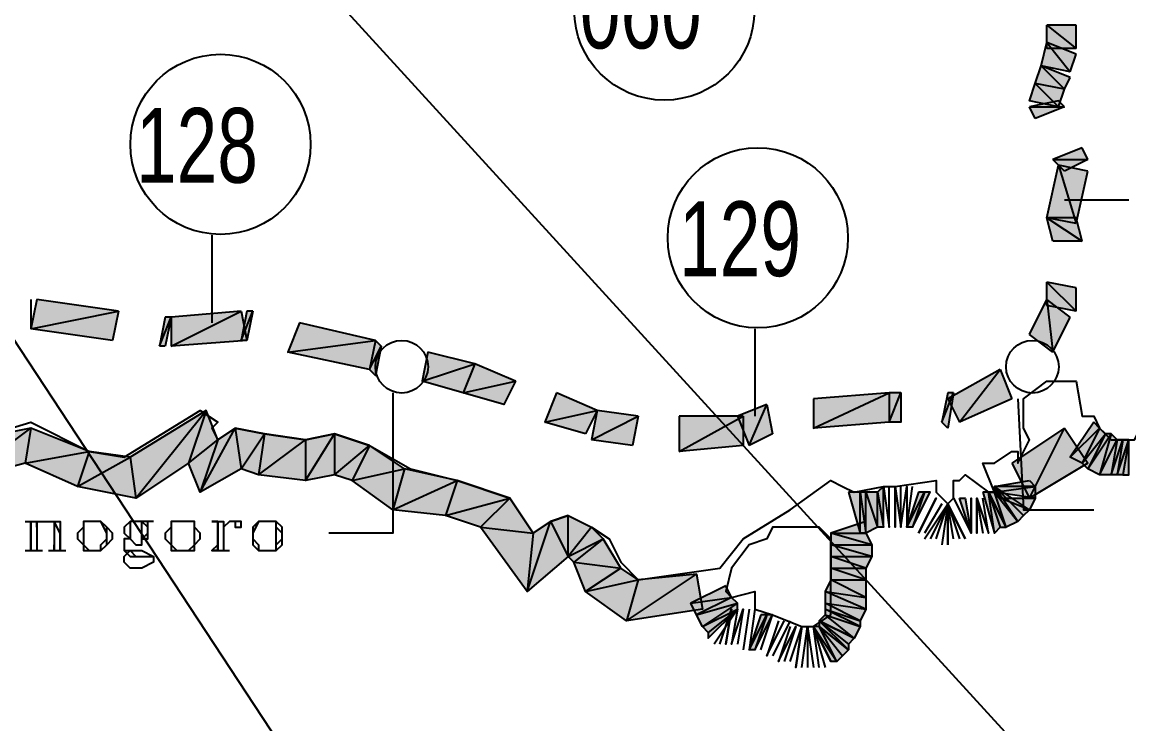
# Model space of a CAD drawing. Header units: millimetres. Extents: x 658 to 813, y 806 to 883.
# Drawn here: x 786.105 to 786.682, y 862.492 to 862.857 of the extents above; entities that cross this region are included whole.
import ezdxf

# ---------------------------------------------------------------- set-up
doc = ezdxf.new("R2010")
doc.units = ezdxf.units.MM
doc.header["$LTSCALE"] = 0.1
doc.linetypes.add('atContinuous2', pattern=[0])
for name, color, linetype in [('FRAME 11', 7, 'Continuous'), ('LINK NAS BARU', 7, 'Continuous'), ('LINK SN', 7, 'Continuous'), ('PANTAI', 7, 'Continuous'), ('pantai1', 7, 'Continuous'), ('RENC-JL-SN', 7, 'Continuous'), ('SYMBOL', 7, 'Continuous'), ('TEXT', 8, 'Continuous'), ('zat_Mask_solid', 7, 'Continuous')]:
    doc.layers.add(name, color=color, linetype=linetype)
doc.styles.add('Style2', font='arial.ttf', dxfattribs={"height": 0.2})

msp = doc.modelspace()

# ---------------------------------------------------------------- hatches: boundary and pattern name
at = {"layer": 'pantai1'}
h = msp.add_hatch(color=7, dxfattribs=at)
h.paths.add_polyline_path([(786.16164, 862.63042), (786.16468, 862.60914), (786.20117, 862.65474)])
h.paths.add_polyline_path([(786.16468, 862.60914), (786.20117, 862.65474), (786.19205, 862.62738)], flags=17)
for points in [[(786.66325, 862.64866), (786.65109, 862.63042), (786.66629, 862.64562)], [(786.65109, 862.63042), (786.66629, 862.64562), (786.65717, 862.62738)], [(786.66629, 862.64562), (786.65717, 862.62738), (786.66933, 862.64258)], [(786.65717, 862.62738), (786.66933, 862.64258), (786.66021, 862.62434)], [(786.53557, 862.61218), (786.54165, 862.5909), (786.54165, 862.61218)], [(786.59333, 862.60914), (786.59637, 862.60914), (786.59941, 862.5909)], [(786.60549, 862.61218), (786.61157, 862.5909), (786.60853, 862.61218)], [(786.61157, 862.5909), (786.60853, 862.61218), (786.61461, 862.59394)], [(786.60853, 862.61218), (786.61461, 862.59394), (786.61765, 862.59394)], [(786.60853, 862.61218), (786.61765, 862.59394), (786.61157, 862.61218)], [(786.61765, 862.59394), (786.61157, 862.61218), (786.62373, 862.59698)], [(786.61461, 862.60914), (786.63285, 862.60914), (786.62981, 862.60306)], [(786.40181, 862.59394), (786.38965, 862.57874), (786.40789, 862.58786)], [(786.38965, 862.57874), (786.40789, 862.58786), (786.39269, 862.5757)], [(786.40789, 862.58786), (786.39269, 862.5757), (786.41701, 862.57266)], [(786.39269, 862.5757), (786.41701, 862.57266), (786.39877, 862.5605)], [(786.41701, 862.57266), (786.39877, 862.5605), (786.42613, 862.56658)], [(786.39877, 862.5605), (786.42613, 862.56658), (786.42005, 862.5453)], [(786.47173, 862.56354), (786.45349, 862.55442), (786.47477, 862.55746)], [(786.45349, 862.55442), (786.47477, 862.55746), (786.45653, 862.54834)], [(786.47477, 862.55746), (786.45653, 862.54834), (786.47781, 862.55442)], [(786.52037, 862.5453), (786.53861, 862.53618), (786.52341, 862.54834)], [(786.53861, 862.53618), (786.52341, 862.54834), (786.54165, 862.54226)], [(786.51733, 862.54226), (786.52949, 862.52402), (786.52645, 862.52402)]]:
    msp.add_hatch(color=7, dxfattribs=at).paths.add_polyline_path(points)
h = msp.add_hatch(color=7, dxfattribs=at)
h.paths.add_polyline_path([(786.07956, 862.63954), (786.07348, 862.61826), (786.10996, 862.64562)], flags=17)
h.paths.add_polyline_path([(786.07348, 862.61826), (786.10996, 862.64562), (786.10692, 862.62738)], flags=17)
h = msp.add_hatch(color=7, dxfattribs=at)
h.paths.add_polyline_path([(786.20725, 862.63954), (786.19813, 862.61218), (786.21637, 862.64562)], flags=17)
h.paths.add_polyline_path([(786.19813, 862.61218), (786.21637, 862.64562), (786.21941, 862.62434)])
h = msp.add_hatch(color=7, dxfattribs=at)
h.paths.add_polyline_path([(786.25285, 862.63954), (786.25285, 862.61826), (786.26805, 862.64258)], flags=17)
h.paths.add_polyline_path([(786.25285, 862.61826), (786.26805, 862.64258), (786.26805, 862.6213)], flags=17)
h = msp.add_hatch(color=7, dxfattribs=at)
h.paths.add_polyline_path([(786.62069, 862.62738), (786.62981, 862.60914), (786.64805, 862.64562)])
h.paths.add_polyline_path([(786.62981, 862.60914), (786.64805, 862.64562), (786.66021, 862.62738)])
h = msp.add_hatch(color=7, dxfattribs=at)
h.paths.add_polyline_path([(786.66933, 862.64258), (786.66021, 862.62434), (786.67237, 862.64258)], flags=16)
h.paths.add_polyline_path([(786.66021, 862.62434), (786.67237, 862.64258), (786.66629, 862.6213)])
h = msp.add_hatch(color=7, dxfattribs=at)
h.paths.add_polyline_path([(786.67237, 862.64258), (786.66629, 862.6213), (786.67541, 862.63954)])
h.paths.add_polyline_path([(786.66629, 862.6213), (786.67541, 862.63954), (786.67237, 862.6213)], flags=17)
h = msp.add_hatch(color=7, dxfattribs=at)
h.paths.add_polyline_path([(786.67541, 862.63954), (786.67237, 862.6213), (786.67845, 862.63954)], flags=16)
h.paths.add_polyline_path([(786.67237, 862.6213), (786.67845, 862.63954), (786.67541, 862.6213)])
h = msp.add_hatch(color=7, dxfattribs=at)
h.paths.add_polyline_path([(786.67845, 862.63954), (786.67541, 862.6213), (786.68149, 862.63954)], flags=16)
h.paths.add_polyline_path([(786.67541, 862.6213), (786.68149, 862.63954), (786.67845, 862.6213)])
h.paths.add_polyline_path([(786.68149, 862.63954), (786.67845, 862.6213), (786.68149, 862.6213)], flags=0)
h = msp.add_hatch(color=7, dxfattribs=at)
h.paths.add_polyline_path([(786.55077, 862.59394), (786.55077, 862.61218), (786.55381, 862.59394)], flags=16)
h.paths.add_polyline_path([(786.55077, 862.61218), (786.55381, 862.59394), (786.55381, 862.61522)])
h = msp.add_hatch(color=7, dxfattribs=at)
h.paths.add_polyline_path([(786.61157, 862.61218), (786.63285, 862.61522), (786.61157, 862.61522)])
h.paths.add_polyline_path([(786.63285, 862.61522), (786.61157, 862.61522), (786.62981, 862.61826)])
h = msp.add_hatch(color=7, dxfattribs=at)
h.paths.add_polyline_path([(786.61157, 862.61218), (786.62373, 862.59698), (786.61157, 862.61522)], flags=17)
h.paths.add_polyline_path([(786.62373, 862.59698), (786.61157, 862.61522), (786.62677, 862.60002)])
h = msp.add_hatch(color=7, dxfattribs=at)
h.paths.add_polyline_path([(786.54165, 862.5909), (786.54165, 862.61218), (786.54469, 862.5909)], flags=16)
h.paths.add_polyline_path([(786.54165, 862.61218), (786.54469, 862.5909), (786.54469, 862.61218)])
h = msp.add_hatch(color=7, dxfattribs=at)
h.paths.add_polyline_path([(786.54469, 862.5909), (786.54469, 862.61218), (786.55077, 862.59394)])
h.paths.add_polyline_path([(786.54469, 862.61218), (786.55077, 862.59394), (786.55077, 862.61218)], flags=17)
h = msp.add_hatch(color=7, dxfattribs=at)
h.paths.add_polyline_path([(786.57205, 862.61218), (786.56597, 862.59394), (786.57509, 862.61218)], flags=16)
h.paths.add_polyline_path([(786.56597, 862.59394), (786.57509, 862.61218), (786.56901, 862.59394)])
h = msp.add_hatch(color=7, dxfattribs=at)
h.paths.add_polyline_path([(786.37141, 862.5909), (786.36837, 862.5605), (786.38053, 862.59698)], flags=17)
h.paths.add_polyline_path([(786.36837, 862.5605), (786.38053, 862.59698), (786.38965, 862.57874)])
h = msp.add_hatch(color=7, dxfattribs=at)
h.paths.add_polyline_path([(786.52645, 862.58482), (786.54773, 862.58482), (786.52645, 862.5909)], flags=16)
h.paths.add_polyline_path([(786.54773, 862.58482), (786.52645, 862.5909), (786.54469, 862.5909)])
h = msp.add_hatch(color=7, dxfattribs=at)
h.paths.add_polyline_path([(786.52645, 862.57874), (786.54773, 862.57874), (786.52645, 862.58482)], flags=16)
h.paths.add_polyline_path([(786.54773, 862.57874), (786.52645, 862.58482), (786.54773, 862.58482)])
h = msp.add_hatch(color=7, dxfattribs=at)
h.paths.add_polyline_path([(786.52645, 862.57266), (786.54469, 862.57266), (786.52645, 862.57874)], flags=16)
h.paths.add_polyline_path([(786.54469, 862.57266), (786.52645, 862.57874), (786.54773, 862.57874)])
h = msp.add_hatch(color=7, dxfattribs=at)
h.paths.add_polyline_path([(786.52645, 862.56658), (786.54469, 862.56658), (786.52645, 862.57266)], flags=16)
h.paths.add_polyline_path([(786.54469, 862.56658), (786.52645, 862.57266), (786.54469, 862.57266)])
h = msp.add_hatch(color=7, dxfattribs=at)
h.paths.add_polyline_path([(786.42613, 862.56658), (786.42005, 862.5453), (786.45653, 862.56962)], flags=17)
h.paths.add_polyline_path([(786.42005, 862.5453), (786.45653, 862.56962), (786.45957, 862.55138)])
h = msp.add_hatch(color=7, dxfattribs=at)
h.paths.add_polyline_path([(786.52341, 862.5605), (786.54469, 862.55746), (786.52645, 862.56658)])
h.paths.add_polyline_path([(786.54469, 862.55746), (786.52645, 862.56658), (786.54469, 862.56658)], flags=17)
h = msp.add_hatch(color=7, dxfattribs=at)
h.paths.add_polyline_path([(786.52341, 862.55442), (786.54469, 862.55138), (786.52341, 862.5605)], flags=17)
h.paths.add_polyline_path([(786.54469, 862.55138), (786.52341, 862.5605), (786.54469, 862.55746)], flags=17)
h = msp.add_hatch(color=7, dxfattribs=at)
h.paths.add_polyline_path([(786.45653, 862.54834), (786.47781, 862.55442), (786.45957, 862.54226)])
h.paths.add_polyline_path([(786.47781, 862.55442), (786.45957, 862.54226), (786.47781, 862.55138)], flags=17)
h = msp.add_hatch(color=7, dxfattribs=at)
h.paths.add_polyline_path([(786.52341, 862.55138), (786.54165, 862.5453), (786.52341, 862.55442)], flags=17)
h.paths.add_polyline_path([(786.54165, 862.5453), (786.52341, 862.55442), (786.54469, 862.55138)])
h = msp.add_hatch(color=7, dxfattribs=at)
h.paths.add_polyline_path([(786.52341, 862.54834), (786.54165, 862.54226), (786.52341, 862.55138)], flags=17)
h.paths.add_polyline_path([(786.54165, 862.54226), (786.52341, 862.55138), (786.54165, 862.5453)], flags=17)
h = msp.add_hatch(color=7, dxfattribs=at)
h.paths.add_polyline_path([(786.48997, 862.54834), (786.48389, 862.5301), (786.49301, 862.54834)], flags=16)
h.paths.add_polyline_path([(786.48389, 862.5301), (786.49301, 862.54834), (786.48693, 862.5301)])
h = msp.add_hatch(color=7, dxfattribs=at)
h.paths.add_polyline_path([(786.52037, 862.54226), (786.53557, 862.5301), (786.52037, 862.5453)], flags=17)
h.paths.add_polyline_path([(786.53557, 862.5301), (786.52037, 862.5453), (786.53557, 862.53314)], flags=17)
at = {"layer": 'RENC-JL-SN'}
h = msp.add_hatch(color=7, dxfattribs=at)
h.paths.add_polyline_path([(786.65413, 862.85538), (786.63893, 862.85538), (786.65413, 862.84322)], flags=17)
h.paths.add_polyline_path([(786.63893, 862.85538), (786.65413, 862.84322), (786.63893, 862.84322)], flags=17)
h = msp.add_hatch(color=7, dxfattribs=at)
h.paths.add_polyline_path([(786.65413, 862.84018), (786.63893, 862.84626), (786.65109, 862.83106)])
h.paths.add_polyline_path([(786.63893, 862.84626), (786.65109, 862.83106), (786.63589, 862.8341)])
for points in [[(786.63589, 862.8341), (786.64805, 862.82194), (786.63285, 862.82498)], [(786.65109, 862.82802), (786.63589, 862.8341), (786.64805, 862.82194)], [(786.63285, 862.82498), (786.64501, 862.81282), (786.62981, 862.81586)], [(786.64805, 862.82194), (786.63285, 862.82498), (786.64501, 862.81282)], [(786.24981, 862.70034), (786.24373, 862.68514), (786.28933, 862.69122)], [(786.24373, 862.68514), (786.28933, 862.69122), (786.28629, 862.67602)], [(786.28933, 862.69122), (786.28629, 862.67602), (786.29237, 862.68818)], [(786.28629, 862.67602), (786.29237, 862.68818), (786.28933, 862.67298)], [(786.31669, 862.68514), (786.31365, 862.66994), (786.34101, 862.67906)], [(786.31365, 862.66994), (786.34101, 862.67906), (786.33493, 862.66386)], [(786.34101, 862.67906), (786.33493, 862.66386), (786.36229, 862.66994)], [(786.33493, 862.66386), (786.36229, 862.66994), (786.35621, 862.65778)]]:
    msp.add_hatch(color=7, dxfattribs=at).paths.add_polyline_path(points)
h = msp.add_hatch(color=7, dxfattribs=at)
h.paths.add_polyline_path([(786.64501, 862.81586), (786.62981, 862.81282), (786.64805, 862.81282)])
h.paths.add_polyline_path([(786.62981, 862.81282), (786.64805, 862.81282), (786.63285, 862.80674)])
h = msp.add_hatch(color=7, dxfattribs=at)
h.paths.add_polyline_path([(786.65717, 862.79154), (786.64197, 862.78546), (786.66021, 862.78546)])
h.paths.add_polyline_path([(786.64197, 862.78546), (786.66021, 862.78546), (786.64805, 862.77938)])
h = msp.add_hatch(color=7, dxfattribs=at)
h.paths.add_polyline_path([(786.66021, 862.77938), (786.64501, 862.78242), (786.65413, 862.75202)])
h.paths.add_polyline_path([(786.64501, 862.78242), (786.65413, 862.75202), (786.63893, 862.75506)])
h = msp.add_hatch(color=7, dxfattribs=at)
h.paths.add_polyline_path([(786.65413, 862.75506), (786.63893, 862.75506), (786.65717, 862.7429)], flags=17)
h.paths.add_polyline_path([(786.63893, 862.75506), (786.65717, 862.7429), (786.64197, 862.7429)], flags=17)
h = msp.add_hatch(color=7, dxfattribs=at)
h.paths.add_polyline_path([(786.65413, 862.71858), (786.63893, 862.72162), (786.65413, 862.70642)], flags=17)
h.paths.add_polyline_path([(786.63893, 862.72162), (786.65413, 862.70642), (786.63893, 862.70946)], flags=17)
h = msp.add_hatch(color=7, dxfattribs=at)
h.paths.add_polyline_path([(786.113, 862.7125), (786.10996, 862.6973), (786.15556, 862.70642)])
h.paths.add_polyline_path([(786.10996, 862.6973), (786.15556, 862.70642), (786.15252, 862.69122)])
h = msp.add_hatch(color=7, dxfattribs=at)
h.paths.add_polyline_path([(786.65109, 862.70338), (786.63893, 862.7125), (786.64197, 862.68514)])
h.paths.add_polyline_path([(786.63893, 862.7125), (786.64197, 862.68514), (786.62981, 862.69426)])
h = msp.add_hatch(color=7, dxfattribs=at)
h.paths.add_polyline_path([(786.18293, 862.70338), (786.18293, 862.68818), (786.21941, 862.70642)], flags=17)
h.paths.add_polyline_path([(786.18293, 862.68818), (786.21941, 862.70642), (786.22245, 862.69122)])
h = msp.add_hatch(color=7, dxfattribs=at)
h.paths.add_polyline_path([(786.22245, 862.70642), (786.21941, 862.69122), (786.22549, 862.70642)], flags=16)
h.paths.add_polyline_path([(786.21941, 862.69122), (786.22549, 862.70642), (786.22245, 862.69122)])
h = msp.add_hatch(color=7, dxfattribs=at)
h.paths.add_polyline_path([(786.17989, 862.70338), (786.17684, 862.68818), (786.18293, 862.70338)], flags=16)
h.paths.add_polyline_path([(786.17684, 862.68818), (786.18293, 862.70338), (786.17989, 862.68818)])
h = msp.add_hatch(color=7, dxfattribs=at)
h.paths.add_polyline_path([(786.58725, 862.66082), (786.59333, 862.64866), (786.61461, 862.67602)])
h.paths.add_polyline_path([(786.59333, 862.64866), (786.61461, 862.67602), (786.62069, 862.66082)])
h = msp.add_hatch(color=7, dxfattribs=at)
h.paths.add_polyline_path([(786.38357, 862.66386), (786.37749, 862.64866), (786.40485, 862.65474)])
h.paths.add_polyline_path([(786.37749, 862.64866), (786.40485, 862.65474), (786.39877, 862.64258)])
h = msp.add_hatch(color=7, dxfattribs=at)
h.paths.add_polyline_path([(786.51733, 862.66082), (786.51733, 862.64562), (786.55685, 862.66386)], flags=17)
h.paths.add_polyline_path([(786.51733, 862.64562), (786.55685, 862.66386), (786.55685, 862.64866)], flags=17)
h = msp.add_hatch(color=7, dxfattribs=at)
h.paths.add_polyline_path([(786.55685, 862.66386), (786.55685, 862.64866), (786.56293, 862.66386)], flags=16)
h.paths.add_polyline_path([(786.55685, 862.64866), (786.56293, 862.66386), (786.56293, 862.64866)])
h = msp.add_hatch(color=7, dxfattribs=at)
h.paths.add_polyline_path([(786.58725, 862.66386), (786.58421, 862.64866), (786.59029, 862.66386)], flags=16)
h.paths.add_polyline_path([(786.58421, 862.64866), (786.59029, 862.66386), (786.58725, 862.64562)])
h = msp.add_hatch(color=7, dxfattribs=at)
h.paths.add_polyline_path([(786.40485, 862.65474), (786.40181, 862.63954), (786.42613, 862.6517)])
h.paths.add_polyline_path([(786.40181, 862.63954), (786.42613, 862.6517), (786.42309, 862.6365)])
h = msp.add_hatch(color=7, dxfattribs=at)
h.paths.add_polyline_path([(786.47781, 862.6517), (786.48389, 862.6365), (786.49301, 862.65778)])
h.paths.add_polyline_path([(786.48389, 862.6365), (786.49301, 862.65778), (786.49605, 862.64258)])
h = msp.add_hatch(color=7, dxfattribs=at)
h.paths.add_polyline_path([(786.44741, 862.6517), (786.44741, 862.63346), (786.48085, 862.6517)], flags=16)
h.paths.add_polyline_path([(786.44741, 862.63346), (786.48085, 862.6517), (786.48085, 862.6365)])
at = {"layer": 'zat_Mask_solid'}
for points in [[(786.20117, 862.65474), (786.19205, 862.62738), (786.20725, 862.63954)], [(786.10996, 862.64562), (786.10692, 862.62738), (786.14036, 862.63346)], [(786.21637, 862.64562), (786.21941, 862.62434), (786.23157, 862.64258)], [(786.21941, 862.62434), (786.23157, 862.64258), (786.22853, 862.6213)], [(786.23157, 862.64258), (786.22853, 862.6213), (786.25285, 862.63954)], [(786.26805, 862.64258), (786.26805, 862.6213), (786.28629, 862.6365)], [(786.19205, 862.62738), (786.20725, 862.63954), (786.19813, 862.61218)], [(786.22853, 862.6213), (786.25285, 862.63954), (786.25285, 862.61826)], [(786.26805, 862.6213), (786.28629, 862.6365), (786.27717, 862.61826)], [(786.28629, 862.6365), (786.27717, 862.61826), (786.30453, 862.62434)], [(786.10692, 862.62738), (786.14036, 862.63346), (786.13428, 862.61522)], [(786.14036, 862.63346), (786.13428, 862.61522), (786.16164, 862.63042)], [(786.13428, 862.61522), (786.16164, 862.63042), (786.16468, 862.60914)], [(786.27717, 862.61826), (786.30453, 862.62434), (786.29845, 862.60306)], [(786.30453, 862.62434), (786.29845, 862.60306), (786.33189, 862.61826)], [(786.29845, 862.60306), (786.33189, 862.61826), (786.32581, 862.60002)], [(786.33189, 862.61826), (786.32581, 862.60002), (786.35925, 862.60914)], [(786.61157, 862.61522), (786.62677, 862.60002), (786.62981, 862.60306)], [(786.61461, 862.60914), (786.61157, 862.61522), (786.61157, 862.61218)], [(786.61157, 862.61218), (786.63285, 862.61522), (786.63285, 862.60914)], [(786.32581, 862.60002), (786.35925, 862.60914), (786.34405, 862.59394)], [(786.35925, 862.60914), (786.34405, 862.59394), (786.37141, 862.5909)], [(786.57509, 862.61218), (786.56901, 862.59394), (786.57813, 862.61218)], [(786.38053, 862.59698), (786.38965, 862.57874), (786.38965, 862.60002)], [(786.38965, 862.57874), (786.38965, 862.60002), (786.40181, 862.59394)], [(786.52645, 862.5909), (786.54469, 862.5909), (786.54469, 862.59698)], [(786.34405, 862.59394), (786.37141, 862.5909), (786.36837, 862.5605)], [(786.45957, 862.54226), (786.47781, 862.55138), (786.46261, 862.53922)], [(786.47781, 862.55138), (786.46261, 862.53922), (786.46261, 862.53618)], [(786.49301, 862.54834), (786.48693, 862.5301), (786.49605, 862.54834)], [(786.52037, 862.5453), (786.53557, 862.53314), (786.53861, 862.53618)], [(786.51733, 862.54226), (786.52949, 862.52402), (786.52037, 862.54226)], [(786.52949, 862.52402), (786.52037, 862.54226), (786.53253, 862.52706)], [(786.52037, 862.54226), (786.53253, 862.52706), (786.53557, 862.5301)]]:
    msp.add_hatch(color=7, dxfattribs=at).paths.add_polyline_path(points)

# ---------------------------------------------------------------- linework, layer by layer
at = {"layer": 'FRAME 11', "color": 7}
msp.add_lwpolyline([(785.25571, 863.97716), (788.65449, 858.80907), (788.02216, 857.93658), (790.25356, 858.55371), (789.90395, 860.69087), (789.28682, 859.56605), (785.25571, 863.97716)], dxfattribs=at)
at = {"layer": 'LINK NAS BARU', "color": 7}
msp.add_lwpolyline([(786.68149, 862.76418), (786.64805, 862.76418)], dxfattribs=at)
at = {"layer": 'LINK NAS BARU', "color": 7, "linetype": 'atContinuous2'}
msp.add_circle((786.43973, 862.8632), 0.0469, dxfattribs=at)
at = {"layer": 'LINK SN', "color": 7}
for points in [[(786.20421, 862.74594), (786.20421, 862.70034)], [(786.48693, 862.6973), (786.48693, 862.6517)]]:
    msp.add_lwpolyline(points, dxfattribs=at)
at = {"layer": 'LINK SN', "color": 7, "linetype": 'atContinuous2'}
for centre in [(786.20869, 862.79328), (786.48837, 862.74464)]:
    msp.add_circle(centre, 0.0469, dxfattribs=at)
at = {"layer": 'PANTAI', "color": 7}
for points in [[(786.66021, 862.6517), (786.66325, 862.6517), (786.66629, 862.64562), (786.67237, 862.63954), (786.68453, 862.63954), (786.68757, 862.64562), (786.68757, 862.64866), (786.69061, 862.64866), (786.69365, 862.6517), (786.70277, 862.64258), (786.70885, 862.64866), (786.71493, 862.65474), (786.71493, 862.6821), (786.72101, 862.68514), (786.72101, 862.69122), (786.74229, 862.70034), (786.74838, 862.6973), (786.74838, 862.67906)], [(786.62677, 862.64562), (786.62677, 862.65474), (786.62677, 862.66082), (786.63893, 862.66994), (786.65413, 862.66994), (786.65717, 862.6517), (786.66021, 862.6517)], [(786.07956, 862.63954), (786.10996, 862.64866), (786.14036, 862.63346), (786.1586, 862.63042), (786.19813, 862.65474), (786.20725, 862.64866), (786.20421, 862.64562), (786.20725, 862.63954), (786.21637, 862.64562), (786.23157, 862.64258), (786.25285, 862.63954), (786.26805, 862.64258), (786.28629, 862.6365), (786.30757, 862.62434), (786.33189, 862.61826), (786.35925, 862.60914), (786.37141, 862.5909), (786.38053, 862.59698), (786.38965, 862.60002), (786.40181, 862.59394), (786.41093, 862.58786), (786.41701, 862.5757), (786.42613, 862.56658), (786.46869, 862.57266), (786.48085, 862.58786), (786.50517, 862.60306), (786.52645, 862.61826), (786.53253, 862.61522), (786.53861, 862.61218), (786.55381, 862.61522), (786.55989, 862.61522), (786.58117, 862.61826), (786.58117, 862.61218), (786.58725, 862.6061), (786.59029, 862.60914), (786.59029, 862.61826), (786.59333, 862.61826), (786.59637, 862.6213), (786.60853, 862.61218), (786.61157, 862.61218), (786.60549, 862.62738), (786.61157, 862.62738), (786.62069, 862.63346), (786.62373, 862.63346), (786.62373, 862.62738), (786.62981, 862.63954), (786.62677, 862.64562)], [(786.48389, 862.58482), (786.47477, 862.57266), (786.47173, 862.5605), (786.47477, 862.55746), (786.48693, 862.5605), (786.48693, 862.55138), (786.49605, 862.54834), (786.51125, 862.54226), (786.51733, 862.54226), (786.52645, 862.54834), (786.52645, 862.58786), (786.52037, 862.59394), (786.50213, 862.59394), (786.49605, 862.59394), (786.49301, 862.58786), (786.48389, 862.58482)]]:
    msp.add_lwpolyline(points, dxfattribs=at)
at = {"layer": 'pantai1', "color": 7, "linetype": 'atContinuous2'}
for p, q in [((786.64805, 862.64562), (786.62069, 862.62738)), ((786.62981, 862.60914), (786.64805, 862.64562)), ((786.62981, 862.60914), (786.64805, 862.64562)), ((786.64805, 862.64562), (786.66021, 862.62738)), ((786.62069, 862.62738), (786.62981, 862.60914)), ((786.66021, 862.62738), (786.62981, 862.60914)), ((786.61157, 862.61522), (786.62981, 862.61826)), ((786.61157, 862.61218), (786.63285, 862.61522)), ((786.63285, 862.61522), (786.61157, 862.61522)), ((786.61157, 862.61522), (786.61157, 862.61218)), ((786.63285, 862.61522), (786.61157, 862.61522)), ((786.62981, 862.61826), (786.63285, 862.61522))]:
    msp.add_line(p, q, dxfattribs=at)
at = {"layer": 'pantai1', "color": 7}
for points in [[(786.16164, 862.63042), (786.16468, 862.60914), (786.20117, 862.65474), (786.16164, 862.63042)], [(786.16468, 862.60914), (786.20117, 862.65474), (786.19205, 862.62738), (786.16468, 862.60914)], [(786.20117, 862.65474), (786.19205, 862.62738), (786.20725, 862.63954), (786.20117, 862.65474)], [(786.66325, 862.64866), (786.65109, 862.63042), (786.66629, 862.64562), (786.66325, 862.64866)], [(786.07956, 862.63954), (786.07348, 862.61826), (786.10996, 862.64562), (786.07956, 862.63954)], [(786.07348, 862.61826), (786.10996, 862.64562), (786.10692, 862.62738), (786.07348, 862.61826)], [(786.10996, 862.64562), (786.10692, 862.62738), (786.14036, 862.63346), (786.10996, 862.64562)], [(786.20725, 862.63954), (786.19813, 862.61218), (786.21637, 862.64562), (786.20725, 862.63954)], [(786.19813, 862.61218), (786.21637, 862.64562), (786.21941, 862.62434), (786.19813, 862.61218)], [(786.21637, 862.64562), (786.21941, 862.62434), (786.23157, 862.64258), (786.21637, 862.64562)], [(786.21941, 862.62434), (786.23157, 862.64258), (786.22853, 862.6213), (786.21941, 862.62434)], [(786.23157, 862.64258), (786.22853, 862.6213), (786.25285, 862.63954), (786.23157, 862.64258)], [(786.25285, 862.63954), (786.25285, 862.61826), (786.26805, 862.64258), (786.25285, 862.63954)], [(786.25285, 862.61826), (786.26805, 862.64258), (786.26805, 862.6213), (786.25285, 862.61826)], [(786.26805, 862.64258), (786.26805, 862.6213), (786.28629, 862.6365), (786.26805, 862.64258)], [(786.65109, 862.63042), (786.66629, 862.64562), (786.65717, 862.62738), (786.65109, 862.63042)], [(786.66629, 862.64562), (786.65717, 862.62738), (786.66933, 862.64258), (786.66629, 862.64562)], [(786.65717, 862.62738), (786.66933, 862.64258), (786.66021, 862.62434), (786.65717, 862.62738)], [(786.66933, 862.64258), (786.66021, 862.62434), (786.67237, 862.64258), (786.66933, 862.64258)], [(786.66021, 862.62434), (786.67237, 862.64258), (786.66629, 862.6213), (786.66021, 862.62434)], [(786.67237, 862.64258), (786.66629, 862.6213), (786.67541, 862.63954), (786.67237, 862.64258)], [(786.19205, 862.62738), (786.20725, 862.63954), (786.19813, 862.61218), (786.19205, 862.62738)], [(786.22853, 862.6213), (786.25285, 862.63954), (786.25285, 862.61826), (786.22853, 862.6213)], [(786.26805, 862.6213), (786.28629, 862.6365), (786.27717, 862.61826), (786.26805, 862.6213)], [(786.28629, 862.6365), (786.27717, 862.61826), (786.30453, 862.62434), (786.28629, 862.6365)], [(786.66629, 862.6213), (786.67541, 862.63954), (786.67237, 862.6213), (786.66629, 862.6213)], [(786.67541, 862.63954), (786.67237, 862.6213), (786.67845, 862.63954), (786.67541, 862.63954)], [(786.67237, 862.6213), (786.67845, 862.63954), (786.67541, 862.6213), (786.67237, 862.6213)], [(786.67845, 862.63954), (786.67541, 862.6213), (786.68149, 862.63954), (786.67845, 862.63954)], [(786.67541, 862.6213), (786.68149, 862.63954), (786.67845, 862.6213), (786.67541, 862.6213)], [(786.68149, 862.63954), (786.67845, 862.6213), (786.68149, 862.6213), (786.68149, 862.63954)], [(786.10692, 862.62738), (786.14036, 862.63346), (786.13428, 862.61522), (786.10692, 862.62738)], [(786.14036, 862.63346), (786.13428, 862.61522), (786.16164, 862.63042), (786.14036, 862.63346)], [(786.13428, 862.61522), (786.16164, 862.63042), (786.16468, 862.60914), (786.13428, 862.61522)], [(786.27717, 862.61826), (786.30453, 862.62434), (786.29845, 862.60306), (786.27717, 862.61826)], [(786.30453, 862.62434), (786.29845, 862.60306), (786.33189, 862.61826), (786.30453, 862.62434)], [(786.29845, 862.60306), (786.33189, 862.61826), (786.32581, 862.60002), (786.29845, 862.60306)], [(786.33189, 862.61826), (786.32581, 862.60002), (786.35925, 862.60914), (786.33189, 862.61826)], [(786.55077, 862.61218), (786.55381, 862.59394), (786.55381, 862.61522), (786.55077, 862.61218)], [(786.55381, 862.61522), (786.55685, 862.59394), (786.55685, 862.61522)], [(786.55989, 862.59394), (786.55989, 862.61522), (786.55989, 862.59394), (786.55989, 862.61522), (786.56293, 862.59394), (786.56293, 862.61522)], [(786.56293, 862.59394), (786.56597, 862.61522), (786.56597, 862.59394), (786.56901, 862.61522)], [(786.61157, 862.61218), (786.62373, 862.59698), (786.61157, 862.61522), (786.61157, 862.61218)], [(786.62373, 862.59698), (786.61157, 862.61522), (786.62677, 862.60002), (786.62373, 862.59698)], [(786.61157, 862.61522), (786.62677, 862.60002), (786.62981, 862.60306), (786.61157, 862.61522)], [(786.61461, 862.60914), (786.61157, 862.61522), (786.61157, 862.61218), (786.61461, 862.60914)], [(786.61157, 862.61218), (786.63285, 862.61522), (786.63285, 862.60914), (786.61157, 862.61218)], [(786.32581, 862.60002), (786.35925, 862.60914), (786.34405, 862.59394), (786.32581, 862.60002)], [(786.35925, 862.60914), (786.34405, 862.59394), (786.37141, 862.5909), (786.35925, 862.60914)], [(786.53557, 862.61218), (786.54165, 862.5909), (786.54165, 862.61218), (786.53557, 862.61218)], [(786.54165, 862.5909), (786.54165, 862.61218), (786.54469, 862.5909), (786.54165, 862.5909)], [(786.54165, 862.61218), (786.54469, 862.5909), (786.54469, 862.61218), (786.54165, 862.61218)], [(786.54469, 862.5909), (786.54469, 862.61218), (786.55077, 862.59394), (786.54469, 862.5909)], [(786.54469, 862.61218), (786.55077, 862.59394), (786.55077, 862.61218), (786.54469, 862.61218)], [(786.55077, 862.59394), (786.55077, 862.61218), (786.55381, 862.59394), (786.55077, 862.59394)], [(786.57205, 862.61218), (786.56597, 862.59394), (786.57509, 862.61218), (786.57205, 862.61218)], [(786.56597, 862.59394), (786.57509, 862.61218), (786.56901, 862.59394), (786.56597, 862.59394)], [(786.57509, 862.61218), (786.56901, 862.59394), (786.57813, 862.61218), (786.57509, 862.61218)], [(786.56901, 862.59394), (786.57813, 862.61218)], [(786.57205, 862.5909), (786.58117, 862.60914), (786.57205, 862.5909)], [(786.59029, 862.60914), (786.59941, 862.5909), (786.59333, 862.60914)], [(786.59333, 862.60914), (786.59637, 862.60914), (786.59941, 862.5909), (786.59333, 862.60914)], [(786.59941, 862.5909), (786.59941, 862.60914), (786.59941, 862.5909)], [(786.60245, 862.60914), (786.60245, 862.5909), (786.60245, 862.60914), (786.60549, 862.5909)], [(786.60245, 862.60914), (786.60853, 862.5909), (786.60549, 862.60914)], [(786.60549, 862.61218), (786.61157, 862.5909), (786.60853, 862.61218), (786.60549, 862.61218)], [(786.61157, 862.5909), (786.60853, 862.61218), (786.61461, 862.59394), (786.61157, 862.5909)], [(786.60853, 862.61218), (786.61461, 862.59394), (786.61765, 862.59394), (786.60853, 862.61218)], [(786.60853, 862.61218), (786.61765, 862.59394), (786.61157, 862.61218), (786.60853, 862.61218)], [(786.61765, 862.59394), (786.61157, 862.61218), (786.62373, 862.59698), (786.61765, 862.59394)], [(786.61461, 862.60914), (786.63285, 862.60914), (786.62981, 862.60306), (786.61461, 862.60914)], [(786.58421, 862.6061), (786.57509, 862.5909)], [(786.57509, 862.58786), (786.58725, 862.6061), (786.57813, 862.58786)], [(786.58117, 862.58786), (786.58725, 862.6061), (786.58421, 862.58482)], [(786.58725, 862.58482), (786.58725, 862.6061), (786.58725, 862.58482)], [(786.59029, 862.58786), (786.58725, 862.6061), (786.59333, 862.58786)], [(786.59637, 862.58786), (786.58725, 862.6061), (786.59637, 862.58786)], [(786.37141, 862.5909), (786.36837, 862.5605), (786.38053, 862.59698), (786.37141, 862.5909)], [(786.36837, 862.5605), (786.38053, 862.59698), (786.38965, 862.57874), (786.36837, 862.5605)], [(786.38053, 862.59698), (786.38965, 862.57874), (786.38965, 862.60002), (786.38053, 862.59698)], [(786.38965, 862.57874), (786.38965, 862.60002), (786.40181, 862.59394), (786.38965, 862.57874)], [(786.52645, 862.5909), (786.54469, 862.5909), (786.54469, 862.59698), (786.52645, 862.5909)], [(786.54469, 862.59698), (786.52645, 862.5909)], [(786.34405, 862.59394), (786.37141, 862.5909), (786.36837, 862.5605), (786.34405, 862.59394)], [(786.40181, 862.59394), (786.38965, 862.57874), (786.40789, 862.58786), (786.40181, 862.59394)], [(786.52645, 862.58482), (786.54773, 862.58482), (786.52645, 862.5909), (786.52645, 862.58482)], [(786.54773, 862.58482), (786.52645, 862.5909), (786.54469, 862.5909), (786.54773, 862.58482)], [(786.38965, 862.57874), (786.40789, 862.58786), (786.39269, 862.5757), (786.38965, 862.57874)], [(786.40789, 862.58786), (786.39269, 862.5757), (786.41701, 862.57266), (786.40789, 862.58786)], [(786.52645, 862.57874), (786.54773, 862.57874), (786.52645, 862.58482), (786.52645, 862.57874)], [(786.54773, 862.57874), (786.52645, 862.58482), (786.54773, 862.58482), (786.54773, 862.57874)], [(786.52645, 862.57266), (786.54469, 862.57266), (786.52645, 862.57874), (786.52645, 862.57266)], [(786.54469, 862.57266), (786.52645, 862.57874), (786.54773, 862.57874), (786.54469, 862.57266)], [(786.39269, 862.5757), (786.41701, 862.57266), (786.39877, 862.5605), (786.39269, 862.5757)], [(786.41701, 862.57266), (786.39877, 862.5605), (786.42613, 862.56658), (786.41701, 862.57266)], [(786.52645, 862.56658), (786.54469, 862.56658), (786.52645, 862.57266), (786.52645, 862.56658)], [(786.54469, 862.56658), (786.52645, 862.57266), (786.54469, 862.57266), (786.54469, 862.56658)], [(786.42613, 862.56658), (786.42005, 862.5453), (786.45653, 862.56962), (786.42613, 862.56658)], [(786.42005, 862.5453), (786.45653, 862.56962), (786.45957, 862.55138), (786.42005, 862.5453)], [(786.39877, 862.5605), (786.42613, 862.56658), (786.42005, 862.5453), (786.39877, 862.5605)], [(786.47173, 862.56354), (786.45349, 862.55442), (786.47477, 862.55746), (786.47173, 862.56354)], [(786.52341, 862.5605), (786.54469, 862.55746), (786.52645, 862.56658), (786.52341, 862.5605)], [(786.54469, 862.55746), (786.52645, 862.56658), (786.54469, 862.56658), (786.54469, 862.55746)], [(786.45349, 862.55442), (786.47477, 862.55746), (786.45653, 862.54834), (786.45349, 862.55442)], [(786.47477, 862.55746), (786.45653, 862.54834), (786.47781, 862.55442), (786.47477, 862.55746)], [(786.52341, 862.55442), (786.54469, 862.55138), (786.52341, 862.5605), (786.52341, 862.55442)], [(786.54469, 862.55138), (786.52341, 862.5605), (786.54469, 862.55746), (786.54469, 862.55138)], [(786.45653, 862.54834), (786.47781, 862.55442), (786.45957, 862.54226), (786.45653, 862.54834)], [(786.47781, 862.55442), (786.45957, 862.54226), (786.47781, 862.55138), (786.47781, 862.55442)], [(786.45957, 862.54226), (786.47781, 862.55138), (786.46261, 862.53922), (786.45957, 862.54226)], [(786.47781, 862.55138), (786.46261, 862.53922), (786.46261, 862.53618), (786.47781, 862.55138)], [(786.46261, 862.53618), (786.47781, 862.55138), (786.46565, 862.53314)], [(786.46869, 862.53314), (786.47477, 862.55138), (786.47173, 862.53314), (786.47477, 862.55138)], [(786.47781, 862.55138), (786.47477, 862.53314), (786.48085, 862.55138), (786.47781, 862.53314)], [(786.48389, 862.55138), (786.48085, 862.5301)], [(786.48693, 862.55138), (786.48389, 862.5301)], [(786.52341, 862.55138), (786.54165, 862.5453), (786.52341, 862.55442), (786.52341, 862.55138)], [(786.54165, 862.5453), (786.52341, 862.55442), (786.54469, 862.55138), (786.54165, 862.5453)], [(786.52341, 862.54834), (786.54165, 862.54226), (786.52341, 862.55138), (786.52341, 862.54834)], [(786.54165, 862.54226), (786.52341, 862.55138), (786.54165, 862.5453), (786.54165, 862.54226)], [(786.48997, 862.54834), (786.48389, 862.5301), (786.49301, 862.54834), (786.48997, 862.54834)], [(786.48389, 862.5301), (786.49301, 862.54834), (786.48693, 862.5301), (786.48389, 862.5301)], [(786.49301, 862.54834), (786.48693, 862.5301), (786.49605, 862.54834), (786.49301, 862.54834)], [(786.48997, 862.5301), (786.49605, 862.54834)], [(786.49909, 862.5453), (786.49301, 862.52706), (786.50213, 862.5453)], [(786.50517, 862.5453), (786.49605, 862.52706)], [(786.52037, 862.5453), (786.53861, 862.53618), (786.52341, 862.54834), (786.52037, 862.5453)], [(786.52037, 862.54226), (786.53557, 862.5301), (786.52037, 862.5453), (786.52037, 862.54226)], [(786.53557, 862.5301), (786.52037, 862.5453), (786.53557, 862.53314), (786.53557, 862.5301)], [(786.52037, 862.5453), (786.53557, 862.53314), (786.53861, 862.53618), (786.52037, 862.5453)], [(786.53861, 862.53618), (786.52341, 862.54834), (786.54165, 862.54226), (786.53861, 862.53618)], [(786.50517, 862.54226), (786.49909, 862.52402), (786.50821, 862.54226), (786.50213, 862.52402)], [(786.50517, 862.52402), (786.51125, 862.54226), (786.50821, 862.52098), (786.51125, 862.54226)], [(786.51125, 862.52098), (786.51429, 862.54226), (786.51429, 862.52098)], [(786.51429, 862.54226), (786.51733, 862.52098)], [(786.52037, 862.52098), (786.51733, 862.54226), (786.52341, 862.52098)], [(786.51733, 862.54226), (786.52645, 862.52402)], [(786.51733, 862.54226), (786.52949, 862.52402), (786.52645, 862.52402), (786.51733, 862.54226)], [(786.51733, 862.54226), (786.52949, 862.52402), (786.52037, 862.54226), (786.51733, 862.54226)], [(786.52949, 862.52402), (786.52037, 862.54226), (786.53253, 862.52706), (786.52949, 862.52402)], [(786.52037, 862.54226), (786.53253, 862.52706), (786.53557, 862.5301), (786.52037, 862.54226)]]:
    msp.add_lwpolyline(points, dxfattribs=at)
at = {"layer": 'RENC-JL-SN', "color": 7, "linetype": 'atContinuous2'}
for p, q in [((786.65413, 862.85538), (786.63893, 862.85538)), ((786.63893, 862.85538), (786.65413, 862.84322)), ((786.63893, 862.85538), (786.65413, 862.84322)), ((786.63893, 862.84322), (786.63893, 862.85538)), ((786.65413, 862.84322), (786.65413, 862.85538)), ((786.63589, 862.8341), (786.63893, 862.84626)), ((786.65413, 862.84018), (786.63893, 862.84626)), ((786.63893, 862.84626), (786.65109, 862.83106)), ((786.63893, 862.84626), (786.65109, 862.83106)), ((786.65413, 862.84322), (786.63893, 862.84322)), ((786.65109, 862.83106), (786.65413, 862.84018)), ((786.65109, 862.83106), (786.63589, 862.8341)), ((786.64501, 862.81586), (786.62981, 862.81282)), ((786.64805, 862.81282), (786.64501, 862.81586)), ((786.62981, 862.81282), (786.64805, 862.81282)), ((786.62981, 862.81282), (786.64805, 862.81282)), ((786.63285, 862.80674), (786.62981, 862.81282)), ((786.64805, 862.81282), (786.63285, 862.80674)), ((786.65717, 862.79154), (786.64197, 862.78546)), ((786.66021, 862.78546), (786.65717, 862.79154)), ((786.63893, 862.75506), (786.64501, 862.78242)), ((786.64197, 862.78546), (786.66021, 862.78546)), ((786.64197, 862.78546), (786.66021, 862.78546)), ((786.64805, 862.77938), (786.64197, 862.78546)), ((786.66021, 862.77938), (786.64501, 862.78242)), ((786.64501, 862.78242), (786.65413, 862.75202)), ((786.64501, 862.78242), (786.65413, 862.75202)), ((786.66021, 862.78546), (786.64805, 862.77938)), ((786.65413, 862.75202), (786.66021, 862.77938)), ((786.65413, 862.75202), (786.63893, 862.75506)), ((786.65413, 862.75506), (786.63893, 862.75506)), ((786.63893, 862.75506), (786.65717, 862.7429)), ((786.63893, 862.75506), (786.65717, 862.7429)), ((786.64197, 862.7429), (786.63893, 862.75506)), ((786.65717, 862.7429), (786.65413, 862.75506)), ((786.65717, 862.7429), (786.64197, 862.7429)), ((786.65413, 862.71858), (786.63893, 862.72162)), ((786.63893, 862.72162), (786.65413, 862.70642)), ((786.63893, 862.72162), (786.65413, 862.70642)), ((786.63893, 862.70946), (786.63893, 862.72162)), ((786.65413, 862.70642), (786.65413, 862.71858)), ((786.113, 862.7125), (786.10996, 862.6973)), ((786.15556, 862.70642), (786.113, 862.7125)), ((786.62981, 862.69426), (786.63893, 862.7125)), ((786.65109, 862.70338), (786.63893, 862.7125)), ((786.63893, 862.7125), (786.64197, 862.68514)), ((786.63893, 862.7125), (786.64197, 862.68514)), ((786.10996, 862.6973), (786.15556, 862.70642)), ((786.10996, 862.6973), (786.15556, 862.70642)), ((786.15556, 862.70642), (786.15252, 862.69122)), ((786.18293, 862.68818), (786.21941, 862.70642)), ((786.21941, 862.70642), (786.18293, 862.70338)), ((786.18293, 862.68818), (786.21941, 862.70642)), ((786.21941, 862.70642), (786.22245, 862.69122)), ((786.22245, 862.70642), (786.21941, 862.69122)), ((786.21941, 862.69122), (786.22549, 862.70642)), ((786.21941, 862.69122), (786.22549, 862.70642)), ((786.22549, 862.70642), (786.22245, 862.70642)), ((786.22549, 862.70642), (786.22245, 862.69122)), ((786.65413, 862.70642), (786.63893, 862.70946)), ((786.17989, 862.70338), (786.17684, 862.68818)), ((786.17684, 862.68818), (786.18293, 862.70338)), ((786.17684, 862.68818), (786.18293, 862.70338)), ((786.18293, 862.70338), (786.17989, 862.70338)), ((786.18293, 862.70338), (786.17989, 862.68818)), ((786.18293, 862.70338), (786.18293, 862.68818)), ((786.64197, 862.68514), (786.65109, 862.70338)), ((786.15252, 862.69122), (786.10996, 862.6973)), ((786.64197, 862.68514), (786.62981, 862.69426)), ((786.17989, 862.68818), (786.17684, 862.68818)), ((786.22245, 862.69122), (786.18293, 862.68818)), ((786.22245, 862.69122), (786.21941, 862.69122)), ((786.61461, 862.67602), (786.58725, 862.66082)), ((786.59333, 862.64866), (786.61461, 862.67602)), ((786.59333, 862.64866), (786.61461, 862.67602)), ((786.61461, 862.67602), (786.62069, 862.66082)), ((786.38357, 862.66386), (786.37749, 862.64866)), ((786.40485, 862.65474), (786.38357, 862.66386)), ((786.58725, 862.66386), (786.58421, 862.64866)), ((786.58421, 862.64866), (786.59029, 862.66386)), ((786.58421, 862.64866), (786.59029, 862.66386)), ((786.59029, 862.66386), (786.58725, 862.66386)), ((786.59029, 862.66386), (786.58725, 862.64562)), ((786.58725, 862.66082), (786.59333, 862.64866)), ((786.62069, 862.66082), (786.59333, 862.64866)), ((786.37749, 862.64866), (786.40485, 862.65474)), ((786.37749, 862.64866), (786.40485, 862.65474)), ((786.40485, 862.65474), (786.39877, 862.64258)), ((786.40485, 862.65474), (786.40181, 862.63954)), ((786.42613, 862.6517), (786.40485, 862.65474)), ((786.49301, 862.65778), (786.47781, 862.6517)), ((786.48389, 862.6365), (786.49301, 862.65778)), ((786.48389, 862.6365), (786.49301, 862.65778)), ((786.49301, 862.65778), (786.49605, 862.64258)), ((786.39877, 862.64258), (786.37749, 862.64866)), ((786.40181, 862.63954), (786.42613, 862.6517)), ((786.40181, 862.63954), (786.42613, 862.6517)), ((786.42613, 862.6517), (786.42309, 862.6365)), ((786.44741, 862.6517), (786.44741, 862.63346)), ((786.44741, 862.63346), (786.48085, 862.6517)), ((786.48085, 862.6517), (786.44741, 862.6517)), ((786.44741, 862.63346), (786.48085, 862.6517)), ((786.47781, 862.6517), (786.48389, 862.6365)), ((786.48085, 862.6517), (786.48085, 862.6365)), ((786.58725, 862.64562), (786.58421, 862.64866)), ((786.49605, 862.64258), (786.48389, 862.6365)), ((786.42309, 862.6365), (786.40181, 862.63954)), ((786.48085, 862.6365), (786.44741, 862.63346))]:
    msp.add_line(p, q, dxfattribs=at)
at = {"layer": 'RENC-JL-SN', "color": 7}
for points in [[(786.63589, 862.8341), (786.64805, 862.82194), (786.63285, 862.82498), (786.63589, 862.8341)], [(786.65109, 862.82802), (786.63589, 862.8341), (786.64805, 862.82194), (786.65109, 862.82802)], [(786.63285, 862.82498), (786.64501, 862.81282), (786.62981, 862.81586), (786.63285, 862.82498)], [(786.64805, 862.82194), (786.63285, 862.82498), (786.64501, 862.81282), (786.64805, 862.82194)], [(786.10996, 862.7125), (786.10996, 862.6973)], [(786.24981, 862.70034), (786.24373, 862.68514), (786.28933, 862.69122), (786.24981, 862.70034)], [(786.64197, 862.68514), (786.62981, 862.69426)], [(786.24373, 862.68514), (786.28933, 862.69122), (786.28629, 862.67602), (786.24373, 862.68514)], [(786.28933, 862.69122), (786.28629, 862.67602), (786.29237, 862.68818), (786.28933, 862.69122)], [(786.28629, 862.67602), (786.29237, 862.68818), (786.28933, 862.67298), (786.28629, 862.67602)], [(786.31669, 862.68514), (786.31365, 862.66994), (786.34101, 862.67906), (786.31669, 862.68514)], [(786.31365, 862.66994), (786.34101, 862.67906), (786.33493, 862.66386), (786.31365, 862.66994)], [(786.34101, 862.67906), (786.33493, 862.66386), (786.36229, 862.66994), (786.34101, 862.67906)], [(786.33493, 862.66386), (786.36229, 862.66994), (786.35621, 862.65778), (786.33493, 862.66386)], [(786.51733, 862.66082), (786.51733, 862.64562), (786.55685, 862.66386), (786.51733, 862.66082)], [(786.51733, 862.64562), (786.55685, 862.66386), (786.55685, 862.64866), (786.51733, 862.64562)], [(786.55685, 862.66386), (786.55685, 862.64866), (786.56293, 862.66386), (786.55685, 862.66386)], [(786.55685, 862.64866), (786.56293, 862.66386), (786.56293, 862.64866), (786.55685, 862.64866)]]:
    msp.add_lwpolyline(points, dxfattribs=at)
at = {"layer": 'SYMBOL', "color": 7, "linetype": 'atContinuous2'}
for centre in [(786.30301, 862.67753), (786.63134, 862.67753)]:
    msp.add_circle(centre, 0.0137, dxfattribs=at)
at = {"layer": 'TEXT', "color": 7}
for points in [[(786.29845, 862.66386), (786.29845, 862.5909), (786.26501, 862.5909)], [(786.62373, 862.66082), (786.62677, 862.60306), (786.66325, 862.60306)], [(786.10692, 862.59698), (786.113, 862.59698), (786.113, 862.58178)], [(786.10692, 862.59698), (786.10996, 862.59698)], [(786.10996, 862.59698), (786.10996, 862.58178), (786.10996, 862.59698)], [(786.113, 862.59394), (786.113, 862.59698), (786.11604, 862.59698), (786.12212, 862.59698), (786.12516, 862.59698), (786.12516, 862.5909), (786.12516, 862.58178), (786.12516, 862.5909), (786.12212, 862.59698), (786.12212, 862.59394), (786.12212, 862.58178)], [(786.1434, 862.59698), (786.13732, 862.59698), (786.13732, 862.59394), (786.13428, 862.5909), (786.13428, 862.58786), (786.13732, 862.58482), (786.13732, 862.58178), (786.1434, 862.58178), (786.14644, 862.58178), (786.14948, 862.58482), (786.15252, 862.58786), (786.15252, 862.5909), (786.14948, 862.59394), (786.14644, 862.59698), (786.1434, 862.59698)], [(786.1434, 862.59698), (786.14036, 862.59698), (786.13732, 862.59698), (786.13732, 862.5909), (786.13732, 862.58786), (786.13732, 862.58482), (786.14036, 862.58178), (786.1434, 862.58178), (786.14644, 862.58178), (786.14644, 862.58482), (786.14948, 862.58786), (786.14948, 862.5909), (786.14644, 862.59698), (786.1434, 862.59698)], [(786.16468, 862.59698), (786.16164, 862.59698), (786.1586, 862.59394), (786.1586, 862.5909), (786.16164, 862.58786), (786.16468, 862.58482), (786.16772, 862.58482), (786.16772, 862.58786), (786.17076, 862.58786), (786.17076, 862.5909), (786.17076, 862.59394), (786.17076, 862.59698), (786.16772, 862.59698), (786.16468, 862.59698)], [(786.16164, 862.59698), (786.16164, 862.59394), (786.16164, 862.5909), (786.16164, 862.58786)], [(786.16468, 862.59698), (786.16164, 862.59698), (786.16164, 862.59394), (786.16164, 862.5909), (786.16164, 862.58786), (786.16468, 862.58482)], [(786.1738, 862.59698), (786.17076, 862.59698), (786.16772, 862.59698)], [(786.16772, 862.58786), (786.17076, 862.5909), (786.17076, 862.59394), (786.16772, 862.59698)], [(786.16772, 862.58482), (786.16772, 862.58786), (786.16772, 862.5909), (786.16772, 862.59394), (786.16772, 862.59698)], [(786.18901, 862.59698), (786.18293, 862.59698), (786.18293, 862.59394), (786.17989, 862.5909), (786.17989, 862.58786), (786.18293, 862.58482), (786.18293, 862.58178), (786.18901, 862.58178), (786.19509, 862.58178), (786.19509, 862.58482), (786.19813, 862.58786), (786.19813, 862.5909), (786.19509, 862.59394), (786.19509, 862.59698), (786.18901, 862.59698)], [(786.18901, 862.59698), (786.18597, 862.59698), (786.18293, 862.59698), (786.18293, 862.5909), (786.18293, 862.58786), (786.18293, 862.58482), (786.18597, 862.58178), (786.18901, 862.58178), (786.19205, 862.58178), (786.19509, 862.58482), (786.19509, 862.58786), (786.19509, 862.5909), (786.19509, 862.59698), (786.19205, 862.59698), (786.18901, 862.59698)], [(786.20421, 862.59698), (786.21029, 862.59698), (786.21029, 862.58178)], [(786.20421, 862.59698), (786.20725, 862.59698), (786.20421, 862.59698)], [(786.20725, 862.59698), (786.20725, 862.58178), (786.20725, 862.59698)], [(786.21637, 862.59698), (786.21637, 862.59394), (786.21941, 862.59394), (786.21941, 862.59698), (786.21637, 862.59698), (786.21333, 862.59698), (786.21029, 862.59394), (786.21029, 862.5909)], [(786.23157, 862.59698), (786.22853, 862.59698), (786.22549, 862.59394), (786.22549, 862.5909), (786.22549, 862.58786), (786.22549, 862.58482), (786.22853, 862.58178), (786.23157, 862.58178), (786.23461, 862.58178), (786.23765, 862.58178), (786.24069, 862.58482), (786.24069, 862.58786), (786.24069, 862.5909), (786.24069, 862.59394), (786.23765, 862.59698), (786.23461, 862.59698), (786.23157, 862.59698)], [(786.23157, 862.59698), (786.22853, 862.59698), (786.22549, 862.5909), (786.22549, 862.58786), (786.22853, 862.58482), (786.22853, 862.58178), (786.23157, 862.58178)], [(786.23461, 862.58178), (786.23765, 862.58178), (786.23765, 862.58482), (786.23765, 862.58786), (786.23765, 862.5909), (786.23765, 862.59698), (786.23461, 862.59698)], [(786.13732, 862.59394), (786.13732, 862.5909), (786.13732, 862.58786), (786.13732, 862.58482)], [(786.14948, 862.58482), (786.14948, 862.58786), (786.14948, 862.5909), (786.14948, 862.59394)], [(786.18293, 862.59394), (786.18293, 862.5909), (786.18293, 862.58786), (786.18293, 862.58482)], [(786.19509, 862.58482), (786.19509, 862.58786), (786.19509, 862.5909), (786.19509, 862.59394)], [(786.22549, 862.59394), (786.22549, 862.5909), (786.22549, 862.58786), (786.22549, 862.58482)], [(786.23765, 862.58482), (786.24069, 862.58786), (786.24069, 862.5909), (786.23765, 862.59394)], [(786.10692, 862.58178), (786.10996, 862.58178), (786.10996, 862.58482)], [(786.113, 862.58482), (786.113, 862.58178), (786.11604, 862.58178)], [(786.12212, 862.58178), (786.12212, 862.58482)], [(786.12516, 862.58482), (786.12516, 862.58178), (786.1282, 862.58178)], [(786.16164, 862.58786), (786.1586, 862.58786), (786.1586, 862.58482), (786.1586, 862.58178), (786.16164, 862.57874), (786.16468, 862.57874), (786.16772, 862.57874), (786.1738, 862.57874), (786.1738, 862.5757)], [(786.1586, 862.58482), (786.1586, 862.58178), (786.16164, 862.58178), (786.16772, 862.58178), (786.1738, 862.57874), (786.1738, 862.5757), (786.16772, 862.57266), (786.16164, 862.57266), (786.1586, 862.5757), (786.1586, 862.57874), (786.16164, 862.58178), (786.16468, 862.57874), (786.16772, 862.57874), (786.1738, 862.57874)], [(786.20725, 862.58178), (786.20421, 862.58178), (786.20725, 862.58482)], [(786.21029, 862.58482), (786.21029, 862.58178)], [(786.10692, 862.58178), (786.11604, 862.58178)], [(786.11908, 862.58178), (786.1282, 862.58178)], [(786.16164, 862.57266), (786.1586, 862.5757), (786.1586, 862.57874), (786.16164, 862.58178)], [(786.20421, 862.58178), (786.21333, 862.58178)]]:
    msp.add_lwpolyline(points, dxfattribs=at)

# ---------------------------------------------------------------- texts
at = {"layer": 'LINK NAS BARU', "color": 7, "style": 'Style2', "width": 0.7}
msp.add_text('060', height=0.038913, rotation=0.00055, dxfattribs=at).set_placement((786.39573, 862.84322))
at = {"layer": 'LINK SN', "color": 7, "style": 'Style2', "width": 0.7}
for s, p in [('128', (786.16468, 862.7733)), ('129', (786.44741, 862.72466))]:
    msp.add_text(s, height=0.038913, rotation=0.00055, dxfattribs=at).set_placement(p)

doc.saveas('drawing.dxf')
